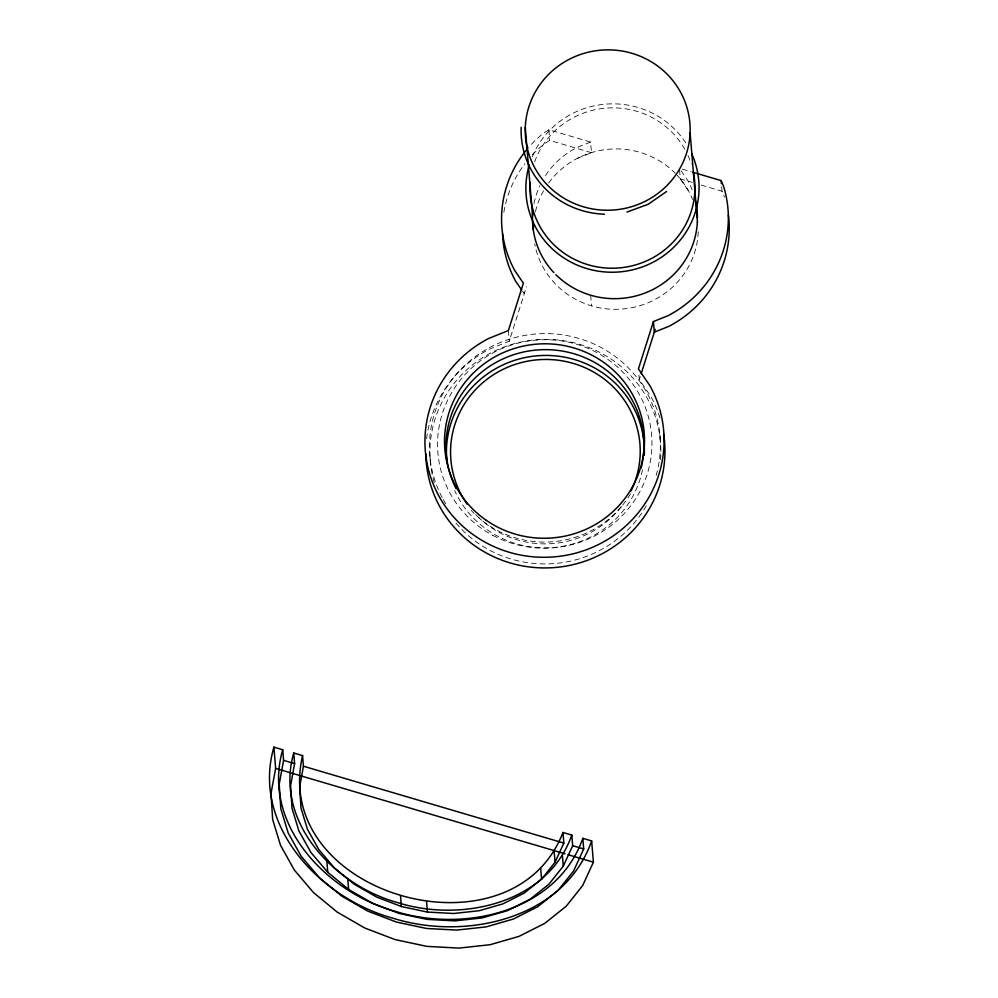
<?xml version="1.0" encoding="UTF-8"?>
<svg xmlns="http://www.w3.org/2000/svg" width="998" height="998" viewBox="0 0 998 998"><rect width="100%" height="100%" fill="white"/><g stroke="black" fill="none" stroke-linecap="round" stroke-linejoin="round"><path stroke-width="0.75" stroke-dasharray="4.99 3.74" d="M426.608 438.783A119.61 116.255 -4.7 0 1 489.494 349.125L509.267 341.166L526.532 286.663M659.977 417.888A119.61 116.255 -4.7 0 0 651.108 396.83L639.306 379.552L640.242 376.595M577.293 158.408L591.477 152.694L590.604 142.065L548.85 129.74L543.423 133.27A113.423 110.242 -4.7 0 0 528.578 147.442M591.477 152.694L549.723 140.369L544.297 143.899A113.423 110.242 -4.7 0 0 531.398 155.9M590.604 142.065L576.42 147.766A82.485 80.177 -4.7 0 0 543.848 178.205M682.395 169.161L691.34 171.806M679.538 169.797L680.287 178.916L692.213 182.434M701.157 185.079L722.028 191.242L724.498 197.093M681.11 170.758L687.871 180.675A82.485 80.177 -4.7 0 1 692.113 189.782M680.287 178.916L688.745 191.304M522.528 291.266L524.262 293.811L523.888 289.258M721.654 186.676L722.028 191.242M659.865 434.841L660.339 440.642M638.932 374.999L639.306 379.552M590.666 295.221L591.552 305.85M548.85 129.74L549.723 140.369M508.394 330.538L509.267 341.166M429.963 456.884L430.437 462.685M503.865 212.2A113.423 110.242 -4.7 0 1 524.848 163.734M698.251 231.723A82.485 80.177 -4.7 0 1 621.841 309.068A82.485 80.177 -4.7 0 1 534.741 244.073M535.439 211.626A82.485 80.177 -4.7 0 1 543.661 190.643M548.551 183.046A82.485 80.177 -4.7 0 1 675.234 173.215M676.282 174.288A82.485 80.177 -4.7 0 1 692.6 199.45M646.242 505.849A115.481 112.238 -4.7 0 1 455.812 522.902M434.33 482.87A115.481 112.238 -4.7 0 1 533.843 340.019A115.481 112.238 -4.7 0 1 660.514 459.729M534.005 203.555A82.485 80.177 -4.7 0 1 539.793 185.828M642.512 469.696A98.989 96.207 -4.7 0 1 556.136 547.266A98.989 96.207 -4.7 0 1 454.664 490.517M621.305 506.585A94.86 92.203 -4.7 0 1 480.25 518.985M479.127 517.937A94.86 92.203 -4.7 0 1 475.871 514.706M630.524 493.736A98.989 96.207 -4.7 0 1 622.078 505.774M621.13 506.897A98.989 96.207 -4.7 0 1 478.416 517.426M474.1 513.396A98.989 96.207 -4.7 0 1 471.031 510.215M442.151 497.503A115.481 112.238 -4.7 0 1 534.853 334.068A115.481 112.238 -4.7 0 1 655.249 478.429M445.807 503.903A115.481 112.238 -4.7 0 1 442.85 498.8M534.604 161.938A82.485 80.177 -4.7 0 1 606.273 108.108A82.485 80.177 -4.7 0 1 685.364 150.224M688.034 155.601A82.485 80.177 -4.7 0 1 691.265 164.059M532.246 156.698A86.614 84.181 -4.7 0 1 605.112 104.179A86.614 84.181 -4.7 0 1 686.013 143.275M492.825 535.365A107.235 104.229 -4.7 0 0 651.944 441.565A107.235 104.229 -4.7 0 0 489.482 354.851A107.235 104.229 -4.7 0 0 492.825 535.365"/><path stroke-width="1.5" d="M273.889 747.128C251.034 826.394 321.269 898.836 393.412 918.347C465.679 940.927 564.157 919.183 591.652 840.927L582.832 838.332C556.847 912.234 463.845 932.768 395.607 911.448C327.456 893.01 261.127 824.598 282.708 749.735L273.889 747.128L275.635 768.398L271.007 793.547L272.666 819.545L280.55 845.368L294.348 870.044L313.522 892.611L337.361 912.209L364.919 928.078L395.171 939.617L426.919 946.378L458.968 948.1L490.068 944.719L519.035 936.361L544.758 923.362L566.253 906.196L582.67 885.55L593.398 862.197L591.652 840.927M282.708 749.735L283.582 760.364L279.215 784.129L280.787 808.667L288.222 833.068L301.259 856.371L319.372 877.679L341.877 896.192L367.913 911.174L396.48 922.077L426.47 928.464L456.735 930.086L486.113 926.893L513.471 919.008L537.76 906.72L558.057 890.515L573.563 871.017L583.705 848.961L582.832 838.332M293.749 752.991C273.751 822.352 335.203 885.737 398.339 902.816C461.563 922.564 547.727 903.539 571.792 835.077L562.972 832.469C512.161 963.581 270.034 895.331 302.569 755.598L293.749 752.991L294.622 763.632L290.58 785.638L292.027 808.38L298.926 830.972L310.989 852.566L327.781 872.314L348.626 889.455L372.753 903.352L399.212 913.444L426.994 919.358L455.038 920.867L482.246 917.91L507.595 910.6L530.113 899.223L548.912 884.203L563.284 866.139L572.665 845.705L571.792 835.077M302.569 755.598L303.442 766.227L299.662 786.848L301.022 808.143L307.471 829.301L318.774 849.523L334.492 868.01L354.028 884.078L376.62 897.077L401.396 906.533L427.418 912.072L453.678 913.494L479.165 910.725L502.905 903.876L523.987 893.222L541.59 879.151L555.05 862.235L563.845 843.098L562.972 832.469M692.837 172.242L721.155 180.601L723.625 186.464A113.423 110.242 -4.7 0 1 667.974 315.717L653.428 321.568L638.433 368.923L650.234 386.201A119.61 116.255 -4.7 0 1 600.409 543.561A119.61 116.255 -4.7 0 1 438.808 495.856A119.61 116.255 -4.7 0 1 488.621 338.497L508.394 330.538L523.389 283.183L514.719 270.483A113.423 110.242 -4.7 0 1 527.63 148.552M641.19 373.639L655.212 329.34M666.602 191.491L648.176 204.291L626.981 212.038M283.582 760.364L294.622 763.632M303.442 766.227L563.845 843.098M572.665 845.705L583.705 848.961M275.635 768.398L565.055 853.826M568.037 854.712L593.398 862.197M521.667 289.994L515.592 281.112A113.423 110.242 -4.7 0 1 502.518 233.782M721.155 180.601L721.404 183.644M690.105 132.659A82.485 80.177 -4.7 0 1 563.833 198.153A82.485 80.177 -4.7 0 1 569.147 59.331A82.485 80.177 -4.7 0 1 690.105 132.659L697.49 222.442M653.428 321.568L654.301 332.197L668.847 326.346A113.423 110.242 -4.7 0 0 728.403 215.231M525.285 127.432L532.533 215.668M533.044 221.868L533.431 226.509M562.41 855.498L563.284 866.139M554.177 851.606L555.05 862.235M540.716 868.522L541.59 879.151M426.545 901.444L427.418 912.072M400.522 895.905L401.396 906.533M347.753 878.826L348.626 889.455M326.907 861.686L327.781 872.314M663.695 434.217A119.61 116.255 -4.7 0 1 555.013 567.513A119.61 116.255 -4.7 0 1 425.822 453.978M533.369 229.852A82.485 80.177 -4.7 0 1 533.468 225.548M697.34 222.055A82.485 80.177 -4.7 0 1 644.122 293.362A82.485 80.177 -4.7 0 1 555.874 274.687M553.853 272.604A82.485 80.177 -4.7 0 1 532.683 213.485M695.469 200.723A82.485 80.177 -4.7 0 1 697.44 217.751M446.855 461.113A98.989 96.207 -4.7 0 1 542.85 355.475A98.989 96.207 -4.7 0 1 644.271 455.288M467.164 504.165A94.86 92.203 -4.7 0 1 479.003 386.114A94.86 92.203 -4.7 0 1 600.559 376.408A94.86 92.203 -4.7 0 1 630.936 491.091M456.074 488.658A98.989 96.207 -4.7 0 1 534.167 350.261A98.989 96.207 -4.7 0 1 641.078 468.174M604.476 214.196A86.614 84.181 -4.7 0 1 521.156 127.307M691.639 153.592A86.614 84.181 -4.7 0 1 618.311 272.017A86.614 84.181 -4.7 0 1 529.277 165.007M693.485 172.729A82.485 80.177 -4.7 0 1 617.126 268.075A82.485 80.177 -4.7 0 1 530.225 182.459M485.914 520.07A100.012 97.205 -4.7 0 0 643.984 450.547A100.012 97.205 -4.7 0 0 503.653 352.469A100.012 97.205 -4.7 0 0 485.914 520.07"/></g></svg>
